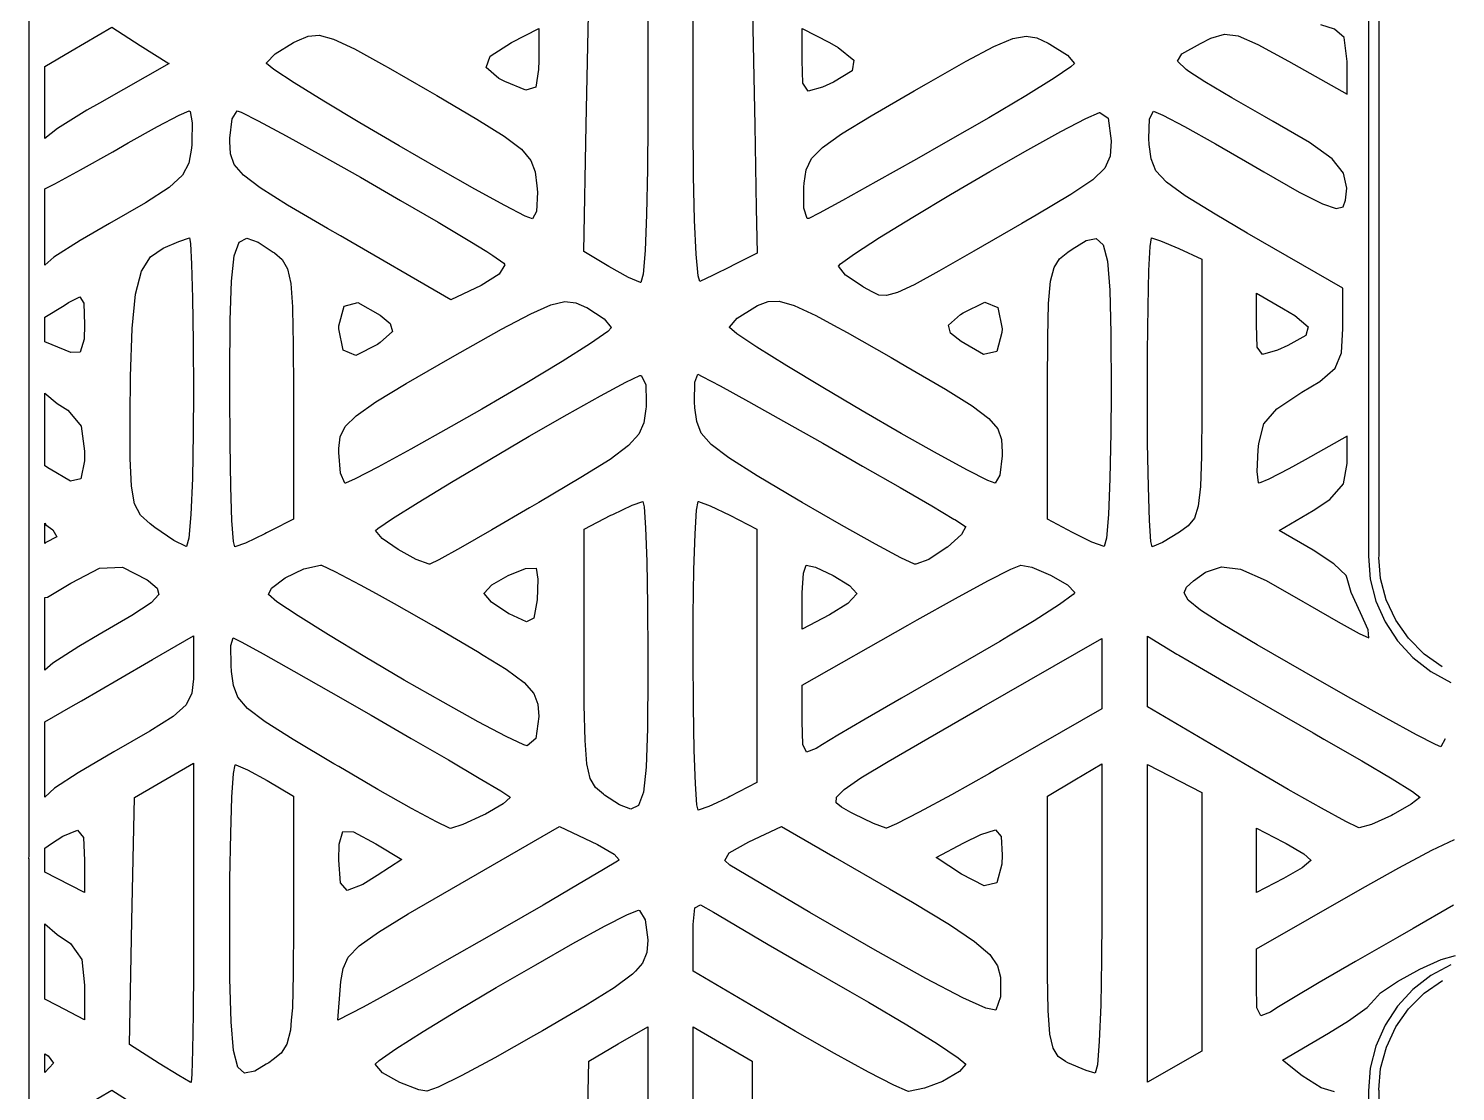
# Model space of a CAD drawing. Header units: millimetres. Extents: x 38 to 487, y 14 to 137.
# Drawn here: x 459.94 to 473.38, y 36.49 to 46.5 of the extents above; entities that cross this region are included whole.
import ezdxf

# ---------------------------------------------------------------- set-up
doc = ezdxf.new("R2010")
doc.units = ezdxf.units.MM
doc.layers.add('BLACK', color=20, linetype='Continuous')

msp = doc.modelspace()

# ---------------------------------------------------------------- linework, layer by layer
at = {"layer": 'BLACK', "linetype": 'Continuous'}
for p, q in [((472.559, 72.993), (472.559, 41.527)), ((472.559, 72.993), (472.559, 41.527)), ((472.659, 41.527), (472.659, 72.993)), ((472.659, 41.527), (472.659, 72.993)), ((459.948, 68.717), (459.948, 38.71)), ((465.774, 47.105), (465.774, 45.601)), ((466.201, 45.594), (466.201, 47.105)), ((465.195, 45.588), (465.218, 46.781)), ((466.757, 46.781), (466.763, 46.495)), ((460.343, 46.282), (460.728, 46.507)), ((460.728, 46.507), (460.997, 46.337)), ((464.491, 46.363), (464.747, 46.495)), ((464.747, 46.495), (464.747, 46.194)), ((466.763, 46.495), (466.781, 45.582)), ((467.228, 46.194), (467.228, 46.495)), ((467.228, 46.495), (467.484, 46.363)), ((472.24, 46.491), (472.111, 46.531)), ((472.33, 46.412), (472.24, 46.491)), ((462.266, 46.257), (462.439, 46.363)), ((462.439, 46.363), (462.475, 46.381)), ((462.475, 46.381), (462.578, 46.424)), ((462.578, 46.424), (462.682, 46.432)), ((462.682, 46.432), (462.817, 46.395)), ((462.817, 46.395), (463.013, 46.304)), ((464.29, 46.234), (464.491, 46.363)), ((467.484, 46.363), (467.568, 46.317)), ((469.032, 46.325), (469.211, 46.401)), ((469.211, 46.401), (469.336, 46.425)), ((469.336, 46.425), (469.437, 46.408)), ((469.437, 46.408), (469.543, 46.359)), ((469.543, 46.359), (469.56, 46.35)), ((469.56, 46.35), (469.725, 46.245)), ((470.801, 46.257), (470.976, 46.355)), ((470.976, 46.355), (471.076, 46.405)), ((471.076, 46.405), (471.202, 46.443)), ((471.202, 46.443), (471.333, 46.426)), ((471.333, 46.426), (471.518, 46.344)), ((472.359, 46.184), (472.33, 46.412)), ((460.098, 46.138), (460.343, 46.282)), ((460.997, 46.337), (461.264, 46.168)), ((462.185, 46.174), (462.266, 46.257)), ((463.013, 46.304), (463.297, 46.148)), ((464.252, 46.128), (464.29, 46.234)), ((467.568, 46.317), (467.715, 46.199)), ((468.77, 46.187), (469.032, 46.325)), ((469.725, 46.245), (469.791, 46.168)), ((470.762, 46.189), (470.801, 46.257)), ((471.518, 46.344), (471.805, 46.187)), ((460.098, 45.461), (460.098, 46.138)), ((461.267, 46.167), (460.613, 45.794)), ((461.264, 46.168), (461.267, 46.167)), ((462.184, 46.168), (462.185, 46.174)), ((462.255, 46.11), (462.184, 46.168)), ((462.444, 45.986), (462.255, 46.11)), ((463.297, 46.148), (463.331, 46.128)), ((463.331, 46.128), (463.701, 45.915)), ((464.372, 46.025), (464.252, 46.128)), ((464.746, 46.11), (464.72, 45.945)), ((464.747, 46.194), (464.746, 46.11)), ((467.234, 45.98), (467.228, 46.194)), ((467.699, 46.098), (467.523, 45.992)), ((467.715, 46.199), (467.699, 46.098)), ((468.397, 45.975), (468.77, 46.187)), ((469.758, 46.135), (469.6, 46.027)), ((469.791, 46.168), (469.758, 46.135)), ((470.841, 46.11), (470.762, 46.189)), ((470.867, 46.091), (470.841, 46.11)), ((471.019, 45.993), (470.867, 46.091)), ((471.805, 46.187), (472.359, 45.878)), ((472.359, 45.878), (472.359, 46.184)), ((462.724, 45.813), (462.444, 45.986)), ((464.427, 45.997), (464.372, 46.025)), ((464.627, 45.915), (464.427, 45.997)), ((464.72, 45.945), (464.627, 45.915)), ((467.283, 45.907), (467.234, 45.98)), ((467.419, 45.945), (467.283, 45.907)), ((467.523, 45.992), (467.419, 45.945)), ((468.282, 45.909), (468.397, 45.975)), ((469.6, 46.027), (469.334, 45.862)), ((471.272, 45.842), (471.019, 45.993)), ((463.064, 45.609), (462.724, 45.813)), ((463.701, 45.915), (463.788, 45.865)), ((463.788, 45.865), (464.165, 45.644)), ((467.877, 45.675), (468.282, 45.909)), ((469.334, 45.862), (468.985, 45.655)), ((471.579, 45.666), (471.272, 45.842)), ((460.495, 45.726), (460.218, 45.556)), ((460.613, 45.794), (460.495, 45.726)), ((461.16, 45.574), (461.364, 45.681)), ((461.364, 45.681), (461.456, 45.721)), ((461.456, 45.721), (461.465, 45.716)), ((461.465, 45.716), (461.486, 45.608)), ((461.863, 45.646), (461.91, 45.721)), ((461.91, 45.721), (461.946, 45.709)), ((461.946, 45.709), (462.107, 45.628)), ((467.597, 45.505), (467.877, 45.675)), ((469.898, 45.649), (470.028, 45.706)), ((470.028, 45.706), (470.029, 45.706)), ((470.029, 45.706), (470.108, 45.652)), ((470.498, 45.645), (470.536, 45.717)), ((470.536, 45.717), (470.622, 45.68)), ((470.622, 45.68), (470.827, 45.572)), ((460.218, 45.556), (460.098, 45.461)), ((460.881, 45.419), (461.16, 45.574)), ((461.486, 45.608), (461.482, 45.433)), ((461.84, 45.463), (461.863, 45.646)), ((462.107, 45.628), (462.369, 45.487)), ((463.434, 45.392), (463.064, 45.609)), ((464.165, 45.644), (464.423, 45.482)), ((465.172, 44.396), (465.195, 45.588)), ((465.774, 45.601), (465.771, 45.173)), ((466.205, 45.109), (466.201, 45.594)), ((466.781, 45.582), (466.796, 44.804)), ((468.985, 45.655), (468.578, 45.422)), ((469.662, 45.526), (469.898, 45.649)), ((470.108, 45.652), (470.135, 45.44)), ((470.49, 45.461), (470.498, 45.645)), ((470.827, 45.572), (471.118, 45.41)), ((471.66, 45.621), (471.579, 45.666)), ((472.003, 45.423), (471.66, 45.621)), ((460.737, 45.336), (460.881, 45.419)), ((461.482, 45.433), (461.481, 45.403)), ((461.84, 45.433), (461.84, 45.463)), ((461.846, 45.315), (461.84, 45.433)), ((462.369, 45.487), (462.699, 45.303)), ((464.423, 45.482), (464.584, 45.359)), ((467.418, 45.377), (467.597, 45.505)), ((468.578, 45.422), (468.303, 45.267)), ((469.351, 45.354), (469.662, 45.526)), ((470.135, 45.435), (470.126, 45.294)), ((470.135, 45.44), (470.135, 45.435)), ((470.494, 45.405), (470.49, 45.461)), ((470.512, 45.268), (470.494, 45.405)), ((471.118, 45.41), (471.461, 45.212)), ((472.216, 45.27), (472.003, 45.423)), ((460.435, 45.166), (460.737, 45.336)), ((461.478, 45.371), (461.454, 45.229)), ((461.481, 45.403), (461.478, 45.371)), ((461.881, 45.216), (461.846, 45.315)), ((462.699, 45.303), (463.069, 45.095)), ((463.804, 45.177), (463.434, 45.392)), ((464.584, 45.359), (464.674, 45.254)), ((467.266, 45.167), (467.315, 45.272)), ((467.315, 45.272), (467.418, 45.377)), ((468.995, 45.15), (469.351, 45.354)), ((470.126, 45.294), (470.078, 45.182)), ((472.325, 45.135), (472.216, 45.27)), ((460.191, 45.034), (460.435, 45.166)), ((461.454, 45.229), (461.393, 45.114)), ((461.967, 45.115), (461.881, 45.216)), ((464.145, 44.984), (463.804, 45.177)), ((464.674, 45.254), (464.714, 45.146)), ((464.714, 45.146), (464.731, 45.015)), ((465.771, 45.173), (465.762, 44.744)), ((467.247, 45.041), (467.266, 45.167)), ((468.303, 45.267), (467.92, 45.052)), ((468.624, 44.933), (468.995, 45.15)), ((470.078, 45.182), (469.965, 45.07)), ((470.558, 45.157), (470.512, 45.268)), ((470.656, 45.048), (470.558, 45.157)), ((471.461, 45.212), (471.575, 45.146)), ((471.575, 45.146), (471.907, 44.956)), ((460.098, 44.988), (460.191, 45.034)), ((461.393, 45.114), (461.267, 44.999)), ((462.126, 44.995), (461.967, 45.115)), ((463.069, 45.095), (463.446, 44.878)), ((464.731, 45.015), (464.735, 44.955)), ((466.214, 44.693), (466.205, 45.109)), ((467.243, 45.003), (467.247, 45.041)), ((467.243, 44.804), (467.243, 45.003)), ((467.92, 45.052), (467.606, 44.878)), ((469.965, 45.07), (469.758, 44.932)), ((470.833, 44.92), (470.656, 45.048)), ((472.355, 44.992), (472.325, 45.135)), ((460.098, 44.269), (460.098, 44.988)), ((461.267, 44.999), (461.047, 44.856)), ((462.383, 44.834), (462.126, 44.995)), ((463.446, 44.878), (463.8, 44.672)), ((464.427, 44.829), (464.145, 44.984)), ((464.735, 44.955), (464.727, 44.773)), ((467.606, 44.878), (467.388, 44.758)), ((468.268, 44.72), (468.624, 44.933)), ((469.758, 44.932), (469.43, 44.738)), ((471.114, 44.747), (470.833, 44.92)), ((471.907, 44.956), (472.125, 44.844)), ((472.319, 44.816), (472.344, 44.88)), ((472.344, 44.88), (472.355, 44.992)), ((461.047, 44.856), (460.706, 44.659)), ((462.76, 44.613), (462.383, 44.834)), ((464.62, 44.73), (464.427, 44.829)), ((464.727, 44.773), (464.688, 44.703)), ((465.762, 44.744), (465.748, 44.405)), ((466.796, 44.804), (466.804, 44.382)), ((467.276, 44.708), (467.243, 44.804)), ((467.388, 44.758), (467.291, 44.707)), ((469.43, 44.738), (469.296, 44.66)), ((471.418, 44.57), (471.114, 44.747)), ((472.125, 44.844), (472.254, 44.801)), ((472.254, 44.801), (472.319, 44.816)), ((460.706, 44.659), (460.432, 44.5)), ((462.881, 44.543), (462.76, 44.613)), ((463.8, 44.672), (464.1, 44.493)), ((464.688, 44.703), (464.62, 44.73)), ((466.229, 44.371), (466.214, 44.693)), ((467.291, 44.707), (467.276, 44.708)), ((467.956, 44.529), (468.268, 44.72)), ((469.296, 44.66), (468.845, 44.399)), ((460.432, 44.5), (460.184, 44.342)), ((461.212, 44.429), (461.361, 44.492)), ((461.361, 44.492), (461.459, 44.524)), ((461.459, 44.524), (461.469, 44.473)), ((461.469, 44.473), (461.48, 44.276)), ((461.881, 44.356), (461.928, 44.485)), ((461.928, 44.485), (462.001, 44.521)), ((462.001, 44.521), (462.106, 44.483)), ((462.106, 44.483), (462.248, 44.391)), ((463.921, 43.942), (462.881, 44.543)), ((464.1, 44.493), (464.258, 44.396)), ((467.719, 44.376), (467.956, 44.529)), ((469.768, 44.419), (469.9, 44.499)), ((469.9, 44.499), (469.996, 44.519)), ((469.996, 44.519), (470.061, 44.46)), ((470.503, 44.443), (470.516, 44.524)), ((470.516, 44.524), (470.601, 44.497)), ((470.601, 44.497), (470.773, 44.425)), ((472.316, 44.05), (471.418, 44.57)), ((460.184, 44.342), (460.098, 44.269)), ((461.009, 44.211), (461.094, 44.348)), ((461.094, 44.348), (461.212, 44.429)), ((461.855, 44.117), (461.881, 44.356)), ((462.248, 44.391), (462.259, 44.383)), ((462.259, 44.383), (462.332, 44.32)), ((464.258, 44.396), (464.317, 44.359)), ((464.317, 44.359), (464.419, 44.288)), ((465.409, 44.254), (465.172, 44.396)), ((465.748, 44.405), (465.73, 44.182)), ((466.247, 44.169), (466.229, 44.371)), ((466.804, 44.382), (466.567, 44.263)), ((467.587, 44.281), (467.719, 44.376)), ((468.845, 44.399), (468.514, 44.21)), ((469.651, 44.329), (469.727, 44.391)), ((469.727, 44.391), (469.768, 44.419)), ((470.061, 44.46), (470.102, 44.305)), ((470.492, 44.219), (470.503, 44.443)), ((470.773, 44.425), (470.99, 44.325)), ((460.952, 43.994), (461.009, 44.211)), ((461.48, 44.276), (461.489, 43.958)), ((462.332, 44.32), (462.381, 44.234)), ((462.381, 44.234), (462.413, 44.096)), ((464.428, 44.272), (464.374, 44.183)), ((464.419, 44.288), (464.428, 44.272)), ((465.592, 44.153), (465.409, 44.254)), ((466.561, 44.26), (466.382, 44.171)), ((466.567, 44.263), (466.561, 44.26)), ((467.57, 44.26), (467.587, 44.281)), ((467.637, 44.173), (467.57, 44.26)), ((468.514, 44.21), (468.283, 44.084)), ((469.565, 44.117), (469.599, 44.247)), ((469.599, 44.247), (469.651, 44.329)), ((470.102, 44.305), (470.124, 44.033)), ((470.484, 43.879), (470.492, 44.219)), ((470.99, 44.325), (470.99, 43.109)), ((461.843, 43.749), (461.855, 44.117)), ((462.413, 44.096), (462.43, 43.875)), ((464.207, 44.078), (463.921, 43.942)), ((464.374, 44.183), (464.207, 44.078)), ((465.707, 44.104), (465.592, 44.153)), ((465.71, 44.104), (465.707, 44.104)), ((465.73, 44.182), (465.71, 44.104)), ((466.265, 44.113), (466.247, 44.169)), ((466.382, 44.171), (466.265, 44.113)), ((467.801, 44.065), (467.637, 44.173)), ((467.805, 44.062), (467.801, 44.065)), ((467.885, 44.017), (467.805, 44.062)), ((468.283, 44.084), (468.126, 44.011)), ((469.547, 43.908), (469.565, 44.117)), ((460.322, 43.916), (460.426, 43.969)), ((460.426, 43.969), (460.465, 43.909)), ((460.919, 43.673), (460.952, 43.994)), ((461.489, 43.958), (461.495, 43.547)), ((466.907, 43.925), (467.012, 43.929)), ((467.012, 43.929), (467.152, 43.889)), ((467.95, 43.986), (467.885, 44.017)), ((468.023, 43.981), (467.95, 43.986)), ((468.126, 44.011), (468.023, 43.981)), ((470.124, 44.033), (470.133, 43.628)), ((471.504, 43.707), (471.504, 44.003)), ((471.504, 44.003), (471.76, 43.857)), ((472.316, 43.673), (472.316, 44.05)), ((460.098, 43.78), (460.281, 43.887)), ((460.281, 43.887), (460.322, 43.916)), ((460.465, 43.909), (460.471, 43.707)), ((462.43, 43.875), (462.434, 43.669)), ((462.866, 43.698), (462.916, 43.882)), ((462.916, 43.882), (463.046, 43.915)), ((463.046, 43.915), (463.256, 43.797)), ((463.256, 43.797), (463.35, 43.72)), ((464.397, 43.665), (464.673, 43.811)), ((464.673, 43.811), (464.862, 43.894)), ((464.862, 43.894), (464.994, 43.925)), ((464.994, 43.925), (465.096, 43.913)), ((465.096, 43.913), (465.196, 43.87)), ((465.196, 43.87), (465.199, 43.868)), ((465.199, 43.868), (465.363, 43.764)), ((466.616, 43.768), (466.782, 43.873)), ((466.782, 43.873), (466.808, 43.887)), ((466.808, 43.887), (466.907, 43.925)), ((467.152, 43.889), (467.356, 43.794)), ((467.356, 43.794), (467.521, 43.704)), ((468.605, 43.704), (468.719, 43.802)), ((468.719, 43.802), (468.743, 43.82)), ((468.743, 43.82), (468.947, 43.919)), ((468.947, 43.919), (469.069, 43.869)), ((469.069, 43.869), (469.109, 43.669)), ((469.539, 43.59), (469.547, 43.908)), ((470.479, 43.452), (470.484, 43.879)), ((471.76, 43.857), (471.864, 43.795)), ((471.864, 43.795), (471.992, 43.689)), ((460.098, 43.545), (460.098, 43.78)), ((460.471, 43.707), (460.467, 43.57)), ((460.903, 43.221), (460.919, 43.673)), ((461.84, 43.233), (461.843, 43.749)), ((462.434, 43.669), (462.437, 43.542)), ((462.866, 43.669), (462.866, 43.698)), ((462.906, 43.468), (462.866, 43.669)), ((463.35, 43.72), (463.371, 43.643)), ((464.008, 43.445), (464.397, 43.665)), ((465.363, 43.764), (465.431, 43.681)), ((465.432, 43.681), (465.397, 43.644)), ((465.431, 43.681), (465.432, 43.681)), ((466.543, 43.683), (466.616, 43.768)), ((466.543, 43.681), (466.543, 43.683)), ((466.613, 43.621), (466.543, 43.681)), ((467.521, 43.704), (467.65, 43.634)), ((468.625, 43.629), (468.605, 43.704)), ((469.109, 43.669), (469.108, 43.634)), ((471.511, 43.496), (471.504, 43.707)), ((471.992, 43.689), (471.969, 43.606)), ((472.305, 43.444), (472.316, 43.673)), ((460.288, 43.468), (460.098, 43.545)), ((460.467, 43.57), (460.43, 43.448)), ((461.495, 43.547), (461.498, 43.07)), ((462.437, 43.542), (462.438, 43.067)), ((463.256, 43.54), (463.229, 43.52)), ((463.371, 43.643), (463.256, 43.54)), ((465.236, 43.532), (464.969, 43.362)), ((465.397, 43.644), (465.236, 43.532)), ((466.802, 43.495), (466.613, 43.621)), ((467.65, 43.634), (468.065, 43.398)), ((468.724, 43.548), (468.625, 43.629)), ((468.934, 43.428), (468.724, 43.548)), ((469.108, 43.634), (469.061, 43.456)), ((469.537, 43.135), (469.539, 43.59)), ((470.133, 43.628), (470.135, 43.07)), ((471.969, 43.606), (471.799, 43.511)), ((460.343, 43.446), (460.288, 43.468)), ((460.43, 43.448), (460.343, 43.446)), ((463.027, 43.419), (462.906, 43.468)), ((463.229, 43.52), (463.027, 43.419)), ((463.5, 43.153), (463.914, 43.391)), ((463.914, 43.391), (464.008, 43.445)), ((467.082, 43.321), (466.802, 43.495)), ((468.065, 43.398), (468.205, 43.318)), ((469.061, 43.456), (468.934, 43.428)), ((470.477, 43.07), (470.479, 43.452)), ((471.561, 43.426), (471.511, 43.496)), ((471.701, 43.467), (471.561, 43.426)), ((471.799, 43.511), (471.701, 43.467)), ((472.246, 43.298), (472.305, 43.444)), ((464.969, 43.362), (464.619, 43.151)), ((467.421, 43.116), (467.082, 43.321)), ((468.205, 43.318), (468.576, 43.102)), ((472.101, 43.174), (472.246, 43.298)), ((460.9, 42.842), (460.903, 43.221)), ((461.84, 43.07), (461.84, 43.233)), ((463.213, 42.98), (463.5, 43.153)), ((464.619, 43.151), (464.211, 42.913)), ((465.329, 43.038), (465.566, 43.166)), ((465.566, 43.166), (465.699, 43.229)), ((465.699, 43.229), (465.713, 43.23)), ((465.713, 43.23), (465.756, 43.144)), ((465.756, 43.144), (465.758, 42.98)), ((466.214, 42.98), (466.216, 43.166)), ((466.216, 43.166), (466.244, 43.241)), ((466.244, 43.241), (466.287, 43.221)), ((466.287, 43.221), (466.455, 43.132)), ((466.455, 43.132), (466.721, 42.986)), ((469.537, 43.068), (469.537, 43.135)), ((471.931, 43.071), (472.101, 43.174)), ((460.098, 42.379), (460.098, 43.063)), ((460.098, 43.063), (460.215, 42.967)), ((461.498, 43.07), (461.495, 42.688)), ((461.842, 42.593), (461.84, 43.07)), ((462.438, 43.067), (462.438, 41.877)), ((465.016, 42.862), (465.329, 43.038)), ((466.721, 42.986), (467.053, 42.8)), ((467.791, 42.898), (467.421, 43.116)), ((468.576, 43.102), (468.829, 42.944)), ((469.537, 41.878), (469.537, 43.068)), ((470.135, 43.07), (470.133, 42.688)), ((470.48, 42.593), (470.477, 43.07)), ((470.99, 43.109), (470.99, 42.884)), ((471.696, 42.917), (471.931, 43.071)), ((460.215, 42.967), (460.315, 42.904)), ((460.315, 42.904), (460.366, 42.842)), ((463.028, 42.851), (463.213, 42.98)), ((464.211, 42.913), (463.922, 42.749)), ((464.659, 42.657), (465.016, 42.862)), ((465.756, 42.914), (465.737, 42.784)), ((465.758, 42.935), (465.756, 42.914)), ((465.758, 42.98), (465.758, 42.935)), ((466.217, 42.926), (466.214, 42.98)), ((466.235, 42.795), (466.217, 42.926)), ((468.161, 42.684), (467.791, 42.898)), ((468.829, 42.944), (468.986, 42.825)), ((470.99, 42.884), (470.988, 42.47)), ((471.575, 42.775), (471.696, 42.917)), ((460.366, 42.842), (460.44, 42.752)), ((460.44, 42.752), (460.471, 42.518)), ((460.901, 42.448), (460.9, 42.842)), ((462.878, 42.651), (462.925, 42.748)), ((462.925, 42.748), (463.028, 42.851)), ((463.922, 42.749), (463.543, 42.536)), ((465.737, 42.784), (465.691, 42.676)), ((466.278, 42.686), (466.235, 42.795)), ((467.053, 42.8), (467.422, 42.591)), ((468.986, 42.825), (469.07, 42.726)), ((469.07, 42.726), (469.103, 42.626)), ((471.526, 42.59), (471.575, 42.775)), ((461.495, 42.688), (461.487, 42.261)), ((461.849, 42.182), (461.842, 42.593)), ((462.866, 42.541), (462.878, 42.651)), ((464.286, 42.439), (464.659, 42.657)), ((465.691, 42.676), (465.593, 42.569)), ((466.371, 42.579), (466.278, 42.686)), ((467.422, 42.591), (467.797, 42.377)), ((468.501, 42.491), (468.161, 42.684)), ((469.103, 42.626), (469.109, 42.507)), ((470.133, 42.688), (470.124, 42.261)), ((470.487, 42.182), (470.48, 42.593)), ((471.52, 42.531), (471.526, 42.59)), ((472.359, 42.657), (471.963, 42.436)), ((472.359, 42.402), (472.359, 42.657)), ((460.471, 42.518), (460.47, 42.426)), ((462.866, 42.504), (462.866, 42.541)), ((462.882, 42.31), (462.866, 42.504)), ((463.543, 42.536), (463.233, 42.367)), ((465.593, 42.569), (465.419, 42.44)), ((466.538, 42.453), (466.371, 42.579)), ((466.803, 42.285), (466.538, 42.453)), ((468.783, 42.337), (468.501, 42.491)), ((469.109, 42.474), (469.088, 42.29)), ((469.109, 42.507), (469.109, 42.474)), ((470.988, 42.47), (470.978, 42.185)), ((471.512, 42.327), (471.52, 42.531)), ((460.143, 42.352), (460.098, 42.379)), ((460.148, 42.348), (460.143, 42.352)), ((460.34, 42.236), (460.148, 42.348)), ((460.47, 42.426), (460.437, 42.256)), ((460.913, 42.187), (460.901, 42.448)), ((463.233, 42.367), (463.02, 42.255)), ((463.927, 42.225), (464.286, 42.439)), ((465.419, 42.44), (465.145, 42.269)), ((467.797, 42.377), (468.15, 42.175)), ((468.975, 42.24), (468.783, 42.337)), ((471.524, 42.22), (471.512, 42.327)), ((471.809, 42.351), (471.62, 42.253)), ((471.963, 42.436), (471.809, 42.351)), ((472.325, 42.211), (472.359, 42.402)), ((460.437, 42.256), (460.34, 42.236)), ((460.942, 42.022), (460.913, 42.187)), ((461.487, 42.261), (461.473, 41.922)), ((461.86, 41.864), (461.849, 42.182)), ((462.922, 42.216), (462.882, 42.31)), ((462.928, 42.215), (462.922, 42.216)), ((463.02, 42.255), (462.928, 42.215)), ((463.612, 42.035), (463.927, 42.225)), ((465.145, 42.269), (464.747, 42.033)), ((467.19, 42.055), (466.803, 42.285)), ((469.045, 42.215), (468.975, 42.24)), ((469.088, 42.29), (469.045, 42.215)), ((470.124, 42.261), (470.11, 41.922)), ((470.498, 41.864), (470.487, 42.182)), ((470.978, 42.185), (470.957, 42)), ((471.53, 42.215), (471.524, 42.22)), ((471.62, 42.253), (471.53, 42.215)), ((472.196, 42.061), (472.325, 42.211)), ((467.228, 42.033), (467.19, 42.055)), ((468.15, 42.175), (468.449, 42.001)), ((472.039, 41.957), (472.196, 42.061)), ((460.998, 41.916), (460.942, 42.022)), ((461.089, 41.832), (460.998, 41.916)), ((461.473, 41.922), (461.454, 41.699)), ((463.37, 41.883), (463.612, 42.035)), ((464.661, 41.982), (464.305, 41.775)), ((464.747, 42.033), (464.661, 41.982)), ((465.175, 41.783), (465.427, 41.913)), ((465.427, 41.913), (465.444, 41.922)), ((465.444, 41.922), (465.626, 42.008)), ((465.626, 42.008), (465.727, 42.044)), ((465.727, 42.044), (465.739, 41.993)), ((465.739, 41.993), (465.753, 41.796)), ((466.22, 41.739), (466.233, 41.963)), ((466.233, 41.963), (466.248, 42.044)), ((466.248, 42.044), (466.252, 42.044)), ((466.252, 42.044), (466.362, 42.003)), ((466.362, 42.003), (466.548, 41.913)), ((466.548, 41.913), (466.8, 41.783)), ((467.598, 41.819), (467.228, 42.033)), ((468.449, 42.001), (468.656, 41.878)), ((470.11, 41.922), (470.092, 41.699)), ((470.957, 42), (470.92, 41.887)), ((471.719, 41.769), (472.039, 41.957)), ((460.098, 41.647), (460.098, 41.839)), ((460.098, 41.839), (460.108, 41.824)), ((460.108, 41.824), (460.173, 41.775)), ((461.134, 41.797), (461.089, 41.832)), ((461.311, 41.677), (461.134, 41.797)), ((461.874, 41.667), (461.86, 41.864)), ((462.438, 41.877), (462.228, 41.769)), ((463.211, 41.769), (463.232, 41.789)), ((463.232, 41.789), (463.37, 41.883)), ((465.175, 40.598), (465.175, 41.783)), ((465.753, 41.796), (465.764, 41.478)), ((466.8, 41.783), (466.8, 39.397)), ((467.917, 41.64), (467.598, 41.819)), ((468.656, 41.878), (468.664, 41.874)), ((468.664, 41.874), (468.766, 41.809)), ((468.768, 41.807), (468.729, 41.734)), ((468.766, 41.809), (468.768, 41.807)), ((469.772, 41.751), (469.537, 41.878)), ((470.511, 41.667), (470.498, 41.864)), ((470.862, 41.814), (470.78, 41.754)), ((470.92, 41.887), (470.862, 41.814)), ((460.108, 41.656), (460.098, 41.647)), ((460.211, 41.71), (460.108, 41.656)), ((460.173, 41.775), (460.211, 41.71)), ((461.427, 41.62), (461.311, 41.677)), ((461.454, 41.699), (461.433, 41.619)), ((461.887, 41.616), (461.874, 41.667)), ((461.988, 41.652), (461.887, 41.616)), ((462.169, 41.738), (461.988, 41.652)), ((462.186, 41.747), (462.169, 41.738)), ((462.228, 41.769), (462.186, 41.747)), ((463.275, 41.696), (463.211, 41.769)), ((463.425, 41.591), (463.275, 41.696)), ((464.305, 41.775), (464.011, 41.608)), ((466.209, 41.399), (466.22, 41.739)), ((468.729, 41.734), (468.595, 41.612)), ((469.956, 41.66), (469.772, 41.751)), ((470.071, 41.62), (469.956, 41.66)), ((470.092, 41.699), (470.071, 41.62)), ((470.523, 41.616), (470.511, 41.667)), ((470.62, 41.658), (470.523, 41.616)), ((470.78, 41.754), (470.62, 41.658)), ((472.038, 41.586), (471.719, 41.769)), ((461.433, 41.619), (461.427, 41.62)), ((463.595, 41.497), (463.425, 41.591)), ((464.011, 41.608), (463.807, 41.495)), ((468.157, 41.513), (467.917, 41.64)), ((468.286, 41.454), (468.157, 41.513)), ((468.594, 41.612), (468.419, 41.498)), ((468.595, 41.612), (468.594, 41.612)), ((470.071, 41.62), (470.071, 41.62)), ((472.234, 41.455), (472.038, 41.586)), ((472.559, 41.527), (472.576, 41.313)), ((472.559, 41.527), (472.576, 41.313)), ((472.655, 41.517), (472.659, 41.527)), ((472.655, 41.517), (472.659, 41.527)), ((472.672, 41.318), (472.655, 41.517)), ((472.672, 41.318), (472.655, 41.517)), ((460.35, 41.279), (460.614, 41.416)), ((460.614, 41.416), (460.83, 41.424)), ((460.83, 41.424), (461.06, 41.306)), ((462.361, 41.323), (462.537, 41.408)), ((462.537, 41.408), (462.693, 41.445)), ((462.693, 41.445), (462.703, 41.443)), ((462.703, 41.443), (462.829, 41.385)), ((462.829, 41.385), (463.067, 41.26)), ((463.717, 41.453), (463.595, 41.497)), ((463.721, 41.453), (463.717, 41.453)), ((463.807, 41.495), (463.721, 41.453)), ((464.459, 41.348), (464.623, 41.412)), ((464.623, 41.412), (464.722, 41.414)), ((464.722, 41.414), (464.74, 41.312)), ((465.764, 41.478), (465.771, 41.067)), ((466.203, 40.972), (466.209, 41.399)), ((467.241, 41.37), (467.266, 41.445)), ((467.266, 41.445), (467.354, 41.424)), ((467.354, 41.424), (467.52, 41.347)), ((468.297, 41.452), (468.286, 41.454)), ((468.419, 41.498), (468.297, 41.452)), ((468.976, 41.295), (469.191, 41.405)), ((469.191, 41.405), (469.287, 41.445)), ((469.287, 41.445), (469.39, 41.424)), ((469.39, 41.424), (469.566, 41.35)), ((470.91, 41.295), (471.024, 41.377)), ((471.024, 41.377), (471.175, 41.429)), ((471.175, 41.429), (471.353, 41.406)), ((471.353, 41.406), (471.595, 41.299)), ((472.348, 41.345), (472.234, 41.455)), ((460.124, 41.142), (460.343, 41.274)), ((460.343, 41.274), (460.35, 41.279)), ((461.06, 41.306), (461.075, 41.295)), ((461.075, 41.295), (461.157, 41.228)), ((462.231, 41.226), (462.361, 41.323)), ((463.067, 41.26), (463.217, 41.178)), ((464.234, 41.179), (464.305, 41.258)), ((464.305, 41.258), (464.459, 41.348)), ((464.74, 41.312), (464.732, 41.118)), ((467.228, 41.184), (467.241, 41.37)), ((467.52, 41.347), (467.673, 41.251)), ((467.673, 41.251), (467.741, 41.177)), ((468.672, 41.131), (468.976, 41.295)), ((469.566, 41.35), (469.724, 41.258)), ((469.724, 41.258), (469.793, 41.185)), ((470.846, 41.238), (470.91, 41.295)), ((471.595, 41.299), (471.941, 41.103)), ((472.359, 41.317), (472.348, 41.345)), ((472.396, 41.186), (472.359, 41.317)), ((472.576, 41.313), (472.629, 41.106)), ((472.576, 41.313), (472.629, 41.106)), ((472.726, 41.116), (472.672, 41.318)), ((472.726, 41.116), (472.672, 41.318)), ((460.098, 41.138), (460.124, 41.142)), ((460.098, 40.456), (460.098, 41.138)), ((461.172, 41.167), (461.099, 41.089)), ((461.157, 41.228), (461.172, 41.168)), ((461.172, 41.168), (461.172, 41.167)), ((462.203, 41.168), (462.231, 41.226)), ((462.283, 41.099), (462.203, 41.168)), ((463.217, 41.178), (463.387, 41.084)), ((464.234, 41.178), (464.234, 41.179)), ((464.302, 41.094), (464.234, 41.178)), ((464.732, 41.117), (464.703, 40.944)), ((464.732, 41.118), (464.732, 41.117)), ((467.228, 41.144), (467.228, 41.184)), ((467.228, 40.842), (467.228, 41.144)), ((467.74, 41.171), (467.658, 41.083)), ((467.741, 41.177), (467.74, 41.171)), ((468.309, 40.928), (468.672, 41.131)), ((469.779, 41.167), (469.651, 41.074)), ((469.793, 41.185), (469.779, 41.167)), ((470.824, 41.183), (470.846, 41.238)), ((470.862, 41.115), (470.824, 41.183)), ((470.977, 41.021), (470.862, 41.115)), ((472.483, 40.996), (472.396, 41.186)), ((472.629, 41.106), (472.715, 40.91)), ((472.629, 41.106), (472.715, 40.91)), ((472.815, 40.926), (472.726, 41.116)), ((472.815, 40.926), (472.726, 41.116)), ((461.099, 41.089), (460.918, 40.971)), ((462.482, 40.966), (462.283, 41.099)), ((463.387, 41.084), (463.758, 40.873)), ((464.465, 40.987), (464.302, 41.094)), ((464.469, 40.985), (464.465, 40.987)), ((464.634, 40.909), (464.469, 40.985)), ((465.771, 41.067), (465.774, 40.59)), ((466.201, 40.59), (466.203, 40.972)), ((467.484, 40.975), (467.228, 40.842)), ((467.658, 41.083), (467.484, 40.975)), ((469.651, 41.074), (469.412, 40.921)), ((471.188, 40.886), (470.977, 41.021)), ((471.941, 41.103), (472.008, 41.063)), ((472.008, 41.063), (472.275, 40.909)), ((472.555, 40.834), (472.483, 40.996)), ((460.918, 40.971), (460.608, 40.79)), ((462.768, 40.787), (462.482, 40.966)), ((463.758, 40.873), (463.777, 40.862)), ((463.777, 40.862), (464.171, 40.631)), ((464.703, 40.944), (464.634, 40.909)), ((467.228, 40.313), (468.222, 40.879)), ((468.222, 40.879), (468.309, 40.928)), ((469.412, 40.921), (469.169, 40.775)), ((471.511, 40.694), (471.188, 40.886)), ((472.275, 40.909), (472.472, 40.802)), ((472.715, 40.91), (472.832, 40.731)), ((472.715, 40.91), (472.832, 40.731)), ((472.935, 40.755), (472.815, 40.926)), ((472.935, 40.755), (472.815, 40.926)), ((460.608, 40.79), (460.417, 40.677)), ((461.113, 40.555), (461.498, 40.777)), ((461.498, 40.777), (461.498, 40.445)), ((461.85, 40.686), (461.87, 40.761)), ((461.87, 40.761), (461.953, 40.719)), ((461.87, 40.761), (461.87, 40.761)), ((461.953, 40.719), (462.153, 40.609)), ((463.112, 40.58), (462.768, 40.787)), ((469.087, 40.725), (468.703, 40.502)), ((468.917, 40.103), (470.05, 40.752)), ((469.169, 40.775), (469.087, 40.725)), ((470.05, 40.752), (470.05, 40.091)), ((470.477, 40.109), (470.477, 40.775)), ((470.477, 40.775), (470.755, 40.607)), ((472.472, 40.802), (472.561, 40.761)), ((472.563, 40.761), (472.555, 40.834)), ((472.561, 40.761), (472.563, 40.761)), ((472.832, 40.731), (472.977, 40.573)), ((472.832, 40.731), (472.977, 40.573)), ((473.083, 40.607), (472.935, 40.755)), ((473.083, 40.607), (472.935, 40.755)), ((460.417, 40.677), (460.172, 40.521)), ((461.852, 40.499), (461.85, 40.686)), ((462.153, 40.609), (462.443, 40.446)), ((463.482, 40.362), (463.112, 40.58)), ((464.171, 40.631), (464.225, 40.598)), ((464.225, 40.598), (464.441, 40.464)), ((465.176, 40.125), (465.175, 40.598)), ((465.774, 40.59), (465.774, 40.418)), ((466.204, 40.113), (466.201, 40.59)), ((470.755, 40.607), (470.772, 40.597)), ((470.772, 40.597), (470.968, 40.482)), ((471.952, 40.44), (471.511, 40.694)), ((472.977, 40.573), (473.146, 40.442)), ((472.977, 40.573), (473.146, 40.442)), ((473.254, 40.487), (473.083, 40.607)), ((473.254, 40.487), (473.083, 40.607)), ((460.172, 40.521), (460.098, 40.456)), ((460.788, 40.368), (461.113, 40.555)), ((461.498, 40.445), (461.497, 40.373)), ((461.856, 40.443), (461.852, 40.499)), ((461.873, 40.311), (461.856, 40.443)), ((462.443, 40.446), (462.791, 40.248)), ((464.441, 40.464), (464.611, 40.339)), ((468.703, 40.502), (468.555, 40.418)), ((470.968, 40.482), (471.27, 40.307)), ((472.365, 40.205), (471.952, 40.44)), ((473.146, 40.442), (473.334, 40.34)), ((473.146, 40.442), (473.334, 40.34)), ((460.442, 40.168), (460.788, 40.368)), ((461.497, 40.373), (461.483, 40.239)), ((461.915, 40.202), (461.873, 40.311)), ((463.848, 40.153), (463.482, 40.362)), ((464.611, 40.339), (464.702, 40.237)), ((465.774, 40.418), (465.771, 39.907)), ((467.228, 39.971), (467.228, 40.313)), ((468.555, 40.418), (468.162, 40.192)), ((471.27, 40.307), (471.639, 40.094)), ((460.343, 40.111), (460.442, 40.168)), ((461.483, 40.239), (461.428, 40.13)), ((462.007, 40.095), (461.915, 40.202)), ((462.791, 40.248), (463.169, 40.031)), ((464.702, 40.237), (464.74, 40.136)), ((468.162, 40.192), (467.82, 39.994)), ((472.726, 40.003), (472.365, 40.205)), ((460.098, 39.97), (460.343, 40.111)), ((461.428, 40.13), (461.305, 40.02)), ((462.172, 39.969), (462.007, 40.095)), ((463.169, 40.031), (463.547, 39.813)), ((464.177, 39.969), (463.848, 40.153)), ((464.74, 40.136), (464.747, 40.018)), ((465.184, 39.794), (465.176, 40.125)), ((466.211, 39.701), (466.204, 40.113)), ((468.411, 39.813), (468.917, 40.103)), ((470.05, 40.091), (469.069, 39.528)), ((471.439, 39.544), (470.477, 40.109)), ((471.639, 40.094), (472.038, 39.866)), ((460.098, 39.259), (460.098, 39.97)), ((461.305, 40.02), (461.088, 39.881)), ((462.435, 39.803), (462.172, 39.969)), ((464.441, 39.83), (464.177, 39.969)), ((464.747, 40.018), (464.719, 39.813)), ((465.771, 39.907), (465.759, 39.543)), ((467.233, 39.757), (467.228, 39.971)), ((467.82, 39.994), (467.562, 39.842)), ((473.01, 39.848), (472.726, 40.003)), ((461.088, 39.881), (460.749, 39.686)), ((462.819, 39.574), (462.435, 39.803)), ((463.547, 39.813), (463.897, 39.61)), ((464.606, 39.752), (464.441, 39.83)), ((464.719, 39.813), (464.64, 39.742)), ((465.201, 39.574), (465.184, 39.794)), ((467.562, 39.842), (467.42, 39.755)), ((468.037, 39.597), (468.411, 39.813)), ((472.038, 39.866), (472.14, 39.807)), ((472.14, 39.807), (472.495, 39.602)), ((473.189, 39.755), (473.01, 39.848)), ((473.282, 39.809), (473.24, 39.735)), ((460.749, 39.686), (460.412, 39.489)), ((464.64, 39.742), (464.606, 39.752)), ((466.222, 39.384), (466.211, 39.701)), ((467.268, 39.682), (467.233, 39.757)), ((467.36, 39.717), (467.268, 39.682)), ((467.42, 39.755), (467.36, 39.717)), ((473.24, 39.735), (473.189, 39.755)), ((460.942, 39.255), (461.498, 39.579)), ((461.498, 39.579), (461.498, 38.075)), ((461.874, 39.483), (461.891, 39.564)), ((461.891, 39.564), (461.895, 39.563)), ((461.895, 39.563), (462.007, 39.517)), ((462.007, 39.517), (462.19, 39.417)), ((462.866, 39.547), (462.819, 39.574)), ((463.234, 39.333), (462.866, 39.547)), ((463.897, 39.61), (464.188, 39.439)), ((465.232, 39.436), (465.201, 39.574)), ((465.759, 39.543), (465.733, 39.308)), ((467.779, 39.441), (468.037, 39.597)), ((469.069, 39.528), (468.992, 39.484)), ((469.793, 39.422), (470.05, 39.573)), ((470.05, 39.573), (470.05, 38.115)), ((470.477, 36.578), (470.477, 39.568)), ((470.477, 39.568), (470.99, 39.303)), ((471.804, 39.333), (471.439, 39.544)), ((472.495, 39.602), (472.781, 39.431)), ((460.412, 39.489), (460.189, 39.343)), ((461.859, 39.259), (461.874, 39.483)), ((462.19, 39.417), (462.438, 39.27)), ((464.188, 39.439), (464.391, 39.318)), ((465.282, 39.351), (465.232, 39.436)), ((466.236, 39.187), (466.222, 39.384)), ((466.8, 39.397), (466.548, 39.267)), ((467.622, 39.333), (467.779, 39.441)), ((468.992, 39.484), (468.632, 39.281)), ((469.537, 39.27), (469.793, 39.422)), ((472.781, 39.431), (472.973, 39.312)), ((460.189, 39.343), (460.098, 39.259)), ((460.918, 38.094), (460.942, 39.255)), ((461.848, 38.919), (461.859, 39.259)), ((462.438, 39.27), (462.438, 38.096)), ((463.55, 39.154), (463.234, 39.333)), ((464.391, 39.318), (464.477, 39.262)), ((464.479, 39.258), (464.412, 39.196)), ((464.477, 39.262), (464.479, 39.258)), ((465.356, 39.288), (465.282, 39.351)), ((465.367, 39.279), (465.356, 39.288)), ((465.509, 39.187), (465.367, 39.279)), ((465.733, 39.308), (465.686, 39.182)), ((466.531, 39.258), (466.425, 39.207)), ((466.548, 39.267), (466.531, 39.258)), ((467.547, 39.207), (467.55, 39.259)), ((467.55, 39.259), (467.622, 39.333)), ((468.632, 39.281), (468.33, 39.117)), ((469.537, 38.062), (469.537, 39.27)), ((470.99, 39.303), (470.99, 38.969)), ((472.116, 39.156), (471.804, 39.333)), ((473.042, 39.256), (472.962, 39.193)), ((472.973, 39.312), (473.043, 39.259)), ((473.043, 39.259), (473.042, 39.256)), ((463.785, 39.027), (463.55, 39.154)), ((464.246, 39.1), (464.226, 39.089)), ((464.412, 39.196), (464.246, 39.1)), ((465.614, 39.148), (465.509, 39.187)), ((465.686, 39.182), (465.614, 39.148)), ((466.248, 39.136), (466.236, 39.187)), ((466.349, 39.172), (466.248, 39.136)), ((466.425, 39.207), (466.349, 39.172)), ((467.598, 39.164), (467.547, 39.207)), ((467.687, 39.116), (467.598, 39.164)), ((467.711, 39.104), (467.687, 39.116)), ((467.899, 39.011), (467.711, 39.104)), ((468.33, 39.117), (468.117, 39.008)), ((472.346, 39.031), (472.116, 39.156)), ((472.791, 39.095), (472.777, 39.088)), ((472.962, 39.193), (472.791, 39.095)), ((463.908, 38.969), (463.785, 39.027)), ((463.918, 38.966), (463.908, 38.969)), ((464.034, 39.002), (463.918, 38.966)), ((463.925, 38.397), (464.942, 38.985)), ((464.226, 39.089), (464.034, 39.002)), ((464.942, 38.985), (465.24, 38.843)), ((466.727, 38.839), (467.033, 38.985)), ((467.033, 38.985), (467.539, 38.692)), ((468.019, 38.969), (467.899, 39.011)), ((468.022, 38.968), (468.019, 38.969)), ((468.117, 39.008), (468.022, 38.968)), ((470.99, 38.969), (470.99, 38.086)), ((471.504, 38.362), (471.504, 38.969)), ((471.504, 38.969), (471.76, 38.837)), ((472.463, 38.974), (472.346, 39.031)), ((472.47, 38.972), (472.463, 38.974)), ((472.587, 39.003), (472.47, 38.972)), ((472.777, 39.088), (472.587, 39.003)), ((460.098, 38.78), (460.162, 38.823)), ((460.162, 38.823), (460.269, 38.891)), ((460.269, 38.891), (460.407, 38.95)), ((460.407, 38.95), (460.462, 38.881)), ((460.462, 38.881), (460.471, 38.663)), ((461.841, 38.492), (461.848, 38.919)), ((462.869, 38.816), (462.903, 38.937)), ((462.903, 38.937), (463.005, 38.933)), ((463.005, 38.933), (463.214, 38.82)), ((465.24, 38.843), (465.301, 38.813)), ((466.541, 38.736), (466.727, 38.839)), ((468.488, 38.692), (468.751, 38.829)), ((468.751, 38.829), (468.911, 38.909)), ((468.911, 38.909), (469.048, 38.951)), ((469.048, 38.951), (469.1, 38.89)), ((469.1, 38.89), (469.109, 38.713)), ((471.76, 38.837), (471.784, 38.824)), ((471.784, 38.824), (471.949, 38.726)), ((473.154, 38.761), (473.37, 38.862)), ((459.948, 38.71), (459.945, 38.68)), ((460.098, 38.555), (460.098, 38.78)), ((462.866, 38.666), (462.869, 38.816)), ((463.214, 38.82), (463.46, 38.674)), ((465.301, 38.813), (465.459, 38.722)), ((465.459, 38.722), (465.506, 38.669)), ((466.499, 38.664), (466.541, 38.736)), ((467.539, 38.692), (468.05, 38.397)), ((468.729, 38.534), (468.488, 38.692)), ((469.109, 38.713), (469.107, 38.63)), ((471.949, 38.726), (472.017, 38.666)), ((472.843, 38.593), (473.154, 38.761)), ((459.945, 38.68), (459.948, 38.682)), ((459.948, 38.682), (459.948, 28.704)), ((460.215, 38.495), (460.098, 38.555)), ((460.471, 38.663), (460.471, 38.362)), ((462.88, 38.453), (462.866, 38.666)), ((463.46, 38.674), (463.227, 38.521)), ((465.358, 38.578), (465.114, 38.434)), ((465.49, 38.658), (465.358, 38.578)), ((465.498, 38.664), (465.49, 38.658)), ((465.506, 38.669), (465.498, 38.664)), ((466.546, 38.619), (466.499, 38.664)), ((467.3, 38.174), (466.546, 38.619)), ((469.107, 38.63), (469.061, 38.454)), ((471.933, 38.594), (471.76, 38.495)), ((472.016, 38.662), (471.933, 38.594)), ((472.017, 38.666), (472.016, 38.662)), ((472.504, 38.402), (472.843, 38.593)), ((460.471, 38.362), (460.215, 38.495)), ((461.84, 38.11), (461.841, 38.492)), ((462.945, 38.381), (462.88, 38.453)), ((463.093, 38.437), (462.945, 38.381)), ((463.227, 38.521), (463.093, 38.437)), ((465.114, 38.434), (464.788, 38.244)), ((468.942, 38.425), (468.729, 38.534)), ((469.061, 38.454), (468.942, 38.425)), ((471.76, 38.495), (471.504, 38.362)), ((463.52, 38.16), (463.925, 38.397)), ((468.05, 38.397), (468.265, 38.271)), ((471.504, 37.833), (472.504, 38.402)), ((463.238, 37.988), (463.52, 38.16)), ((464.788, 38.244), (464.405, 38.023)), ((465.367, 38.044), (465.583, 38.154)), ((465.583, 38.154), (465.688, 38.195)), ((465.688, 38.195), (465.695, 38.194)), ((465.695, 38.194), (465.751, 38.106)), ((466.202, 38.061), (466.216, 38.218)), ((466.216, 38.218), (466.271, 38.246)), ((466.271, 38.246), (466.394, 38.178)), ((466.394, 38.178), (466.43, 38.156)), ((466.43, 38.156), (466.617, 38.044)), ((467.915, 37.82), (467.3, 38.174)), ((468.265, 38.271), (468.613, 38.062)), ((473.358, 38.244), (472.978, 38.022)), ((460.098, 37.358), (460.098, 38.066)), ((460.098, 38.066), (460.215, 37.968)), ((460.894, 36.932), (460.918, 38.094)), ((461.498, 38.075), (461.497, 37.647)), ((461.841, 37.552), (461.84, 38.11)), ((462.438, 38.055), (462.437, 37.596)), ((462.438, 38.096), (462.438, 38.055)), ((464.405, 38.023), (464.281, 37.952)), ((465.069, 37.881), (465.367, 38.044)), ((465.751, 38.106), (465.774, 37.916)), ((466.201, 37.961), (466.202, 38.061)), ((466.617, 38.044), (466.909, 37.874)), ((468.613, 38.062), (468.616, 38.06)), ((468.616, 38.06), (468.85, 37.902)), ((469.538, 37.585), (469.537, 38.062)), ((470.05, 38.115), (470.047, 37.728)), ((470.99, 38.086), (470.99, 37.491)), ((472.978, 38.022), (472.831, 37.938)), ((460.215, 37.968), (460.34, 37.883)), ((460.34, 37.883), (460.446, 37.73)), ((463.058, 37.859), (463.238, 37.988)), ((464.281, 37.952), (463.884, 37.725)), ((465.774, 37.914), (465.766, 37.796)), ((465.774, 37.916), (465.774, 37.914)), ((466.201, 37.621), (466.201, 37.961)), ((468.85, 37.902), (468.993, 37.78)), ((472.831, 37.938), (472.438, 37.712)), ((462.905, 37.647), (462.955, 37.752)), ((462.955, 37.752), (463.058, 37.859)), ((464.719, 37.682), (465.069, 37.881)), ((465.766, 37.796), (465.726, 37.696)), ((466.909, 37.874), (467.273, 37.663)), ((468.393, 37.552), (467.915, 37.82)), ((468.993, 37.78), (469.066, 37.673)), ((471.504, 37.491), (471.504, 37.833)), ((473.243, 37.73), (473.378, 37.768)), ((460.446, 37.73), (460.471, 37.49)), ((461.497, 37.647), (461.494, 37.217)), ((462.885, 37.523), (462.905, 37.647)), ((463.884, 37.725), (463.53, 37.525)), ((464.347, 37.467), (464.719, 37.682)), ((465.657, 37.621), (465.631, 37.593)), ((465.726, 37.696), (465.657, 37.621)), ((467.163, 37.058), (466.201, 37.621)), ((467.273, 37.663), (467.677, 37.431)), ((469.066, 37.673), (469.094, 37.564)), ((470.047, 37.728), (470.039, 37.301)), ((472.438, 37.712), (472.096, 37.514)), ((472.832, 37.525), (473.042, 37.639)), ((473.042, 37.639), (473.243, 37.73)), ((473.334, 37.682), (473.146, 37.581)), ((473.334, 37.682), (473.146, 37.581)), ((460.471, 37.49), (460.471, 37.165)), ((461.851, 37.146), (461.841, 37.552)), ((462.437, 37.596), (462.429, 37.276)), ((462.855, 37.159), (462.882, 37.484)), ((462.882, 37.484), (462.885, 37.523)), ((463.53, 37.525), (463.256, 37.371)), ((465.631, 37.593), (465.458, 37.466)), ((468.739, 37.371), (468.393, 37.552)), ((469.094, 37.564), (469.094, 37.379)), ((469.544, 37.25), (469.538, 37.585)), ((470.99, 37.491), (470.989, 36.87)), ((471.509, 37.277), (471.504, 37.491)), ((472.096, 37.514), (471.838, 37.362)), ((472.671, 37.419), (472.832, 37.525)), ((473.146, 37.581), (472.977, 37.449)), ((473.146, 37.581), (472.977, 37.449)), ((473.083, 37.415), (473.255, 37.535)), ((473.083, 37.415), (473.255, 37.535)), ((460.215, 37.297), (460.098, 37.358)), ((463.256, 37.371), (463.096, 37.284)), ((463.984, 37.252), (464.347, 37.467)), ((465.458, 37.466), (465.184, 37.295)), ((467.677, 37.431), (467.852, 37.33)), ((468.957, 37.272), (468.739, 37.371)), ((469.094, 37.379), (469.052, 37.256)), ((471.838, 37.362), (471.696, 37.275)), ((472.547, 37.281), (472.615, 37.356)), ((472.615, 37.356), (472.671, 37.419)), ((472.977, 37.449), (472.832, 37.292)), ((472.977, 37.449), (472.832, 37.292)), ((472.935, 37.267), (473.083, 37.415)), ((472.935, 37.267), (473.083, 37.415)), ((460.471, 37.165), (460.215, 37.297)), ((461.494, 37.217), (461.489, 36.877)), ((462.429, 37.276), (462.418, 37.159)), ((463.096, 37.284), (462.855, 37.159)), ((463.659, 37.054), (463.984, 37.252)), ((465.184, 37.295), (464.783, 37.061)), ((467.852, 37.33), (468.213, 37.115)), ((469.05, 37.255), (468.957, 37.272)), ((469.052, 37.256), (469.05, 37.255)), ((469.56, 37.03), (469.544, 37.25)), ((470.039, 37.301), (470.025, 36.963)), ((471.544, 37.202), (471.509, 37.277)), ((471.636, 37.237), (471.544, 37.202)), ((471.696, 37.275), (471.636, 37.237)), ((472.371, 37.155), (472.547, 37.281)), ((472.832, 37.292), (472.715, 37.112)), ((472.832, 37.292), (472.715, 37.112)), ((472.815, 37.096), (472.935, 37.267)), ((472.815, 37.096), (472.935, 37.267)), ((461.873, 36.875), (461.851, 37.146)), ((462.418, 37.159), (462.41, 37.065)), ((465.496, 36.937), (465.774, 37.099)), ((465.774, 37.099), (465.774, 35.595)), ((466.201, 34.074), (466.201, 37.099)), ((466.201, 37.099), (466.757, 36.775)), ((468.213, 37.115), (468.503, 36.936)), ((472.183, 37.038), (472.371, 37.155)), ((472.715, 37.112), (472.629, 36.916)), ((472.715, 37.112), (472.629, 36.916)), ((472.727, 36.906), (472.815, 37.096)), ((472.727, 36.906), (472.815, 37.096)), ((462.41, 37.065), (462.377, 36.934)), ((463.403, 36.892), (463.659, 37.054)), ((464.699, 37.012), (464.334, 36.806)), ((464.783, 37.061), (464.699, 37.012)), ((467.531, 36.847), (467.163, 37.058)), ((469.589, 36.896), (469.56, 37.03)), ((470.025, 36.963), (470.007, 36.741)), ((471.75, 36.785), (472.183, 37.038)), ((460.098, 36.667), (460.098, 36.842)), ((460.098, 36.842), (460.13, 36.824)), ((460.13, 36.824), (460.181, 36.756)), ((461.174, 36.753), (460.894, 36.932)), ((461.489, 36.877), (461.483, 36.652)), ((461.914, 36.719), (461.873, 36.875)), ((462.324, 36.851), (462.248, 36.789)), ((462.377, 36.934), (462.324, 36.851)), ((463.244, 36.782), (463.403, 36.892)), ((465.218, 36.775), (465.496, 36.937)), ((467.851, 36.671), (467.531, 36.847)), ((468.503, 36.936), (468.697, 36.807)), ((468.697, 36.807), (468.767, 36.745)), ((469.636, 36.819), (469.589, 36.896)), ((469.705, 36.772), (469.636, 36.819)), ((470.989, 36.87), (470.477, 36.578)), ((472.629, 36.916), (472.576, 36.709)), ((472.629, 36.916), (472.576, 36.709)), ((472.672, 36.704), (472.727, 36.906)), ((472.672, 36.704), (472.727, 36.906)), ((460.181, 36.756), (460.098, 36.667)), ((461.358, 36.638), (461.174, 36.753)), ((461.979, 36.661), (461.914, 36.719)), ((462.075, 36.68), (461.979, 36.661)), ((462.183, 36.746), (462.075, 36.68)), ((462.207, 36.76), (462.183, 36.746)), ((462.248, 36.789), (462.207, 36.76)), ((463.208, 36.746), (463.244, 36.782)), ((463.278, 36.665), (463.208, 36.746)), ((464.334, 36.806), (464.024, 36.64)), ((465.195, 35.582), (465.218, 36.775)), ((466.757, 36.775), (466.757, 34.399)), ((468.708, 36.676), (468.549, 36.584)), ((468.767, 36.745), (468.708, 36.676)), ((469.729, 36.76), (469.705, 36.772)), ((469.901, 36.687), (469.729, 36.76)), ((469.986, 36.662), (469.901, 36.687)), ((470.007, 36.741), (469.986, 36.662)), ((471.936, 36.635), (471.75, 36.785)), ((472.576, 36.709), (472.559, 36.495)), ((472.576, 36.709), (472.559, 36.495)), ((472.655, 36.504), (472.672, 36.704)), ((472.655, 36.504), (472.672, 36.704)), ((461.467, 36.576), (461.358, 36.638)), ((461.476, 36.572), (461.467, 36.576)), ((461.483, 36.652), (461.476, 36.572)), ((463.439, 36.572), (463.278, 36.665)), ((463.619, 36.503), (463.439, 36.572)), ((464.024, 36.64), (463.8, 36.53)), ((468.091, 36.547), (467.851, 36.671)), ((468.22, 36.492), (468.091, 36.547)), ((468.549, 36.584), (468.378, 36.52)), ((472.114, 36.523), (471.936, 36.635)), ((460.343, 36.276), (460.728, 36.501)), ((460.728, 36.501), (460.997, 36.331)), ((463.693, 36.491), (463.619, 36.503)), ((463.8, 36.53), (463.693, 36.491)), ((468.228, 36.49), (468.22, 36.492)), ((468.378, 36.52), (468.228, 36.49)), ((472.24, 36.485), (472.114, 36.523)), ((472.559, 36.495), (472.559, 36.495)), ((472.559, 36.495), (472.559, 36.495)), ((472.559, 36.495), (472.559, 36.495)), ((472.559, 36.495), (472.559, 29.417)), ((472.559, 36.495), (472.559, 36.495)), ((472.559, 36.495), (472.559, 36.495)), ((472.559, 36.495), (472.559, 36.495)), ((472.559, 36.495), (472.559, 29.417)), ((472.659, 36.495), (472.655, 36.504)), ((472.659, 36.495), (472.655, 36.504)), ((472.659, 29.417), (472.659, 36.495)), ((472.659, 29.417), (472.659, 36.495))]:
    msp.add_line(p, q, dxfattribs=at)

doc.saveas('drawing.dxf')
